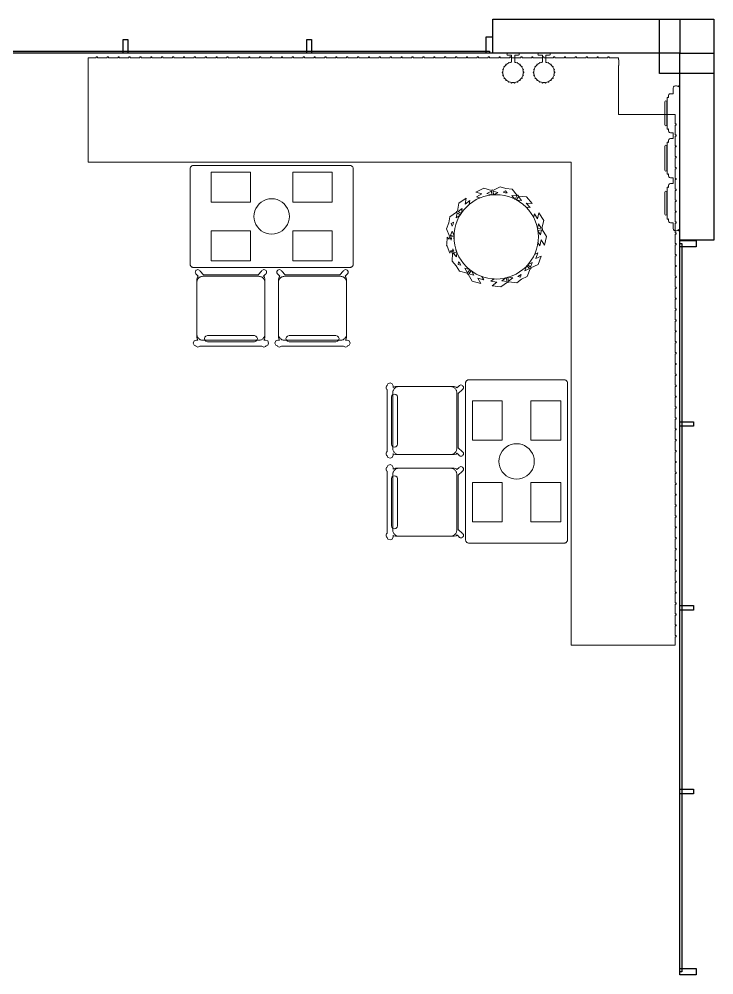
# Model space of a CAD drawing. Extents: x 2172.2 to 2210.6, y 415.3 to 458.1.
# Drawn here: x 2188.66 to 2193.76, y 446.82 to 453.84 of the extents above; entities that cross this region are included whole.
import ezdxf

# ---------------------------------------------------------------- set-up
doc = ezdxf.new("R2010")
doc.units = 0
for name, color, linetype, lineweight in [('AYAA_M3_BANQUETTES', 7, 'CONTINUOUS', 18), ('AYAA_M3_CHAIRS', 7, 'CONTINUOUS', 18), ('AYAA_M3_COLUMNS', 7, 'CONTINUOUS', 30), ('AYAA_M3_FINE_DETAIL', 7, 'CONTINUOUS', 9), ('AYAA_M3_GLAZING', 7, 'CONTINUOUS', 13), ('AYAA_M3_PLANTS', 7, 'CONTINUOUS', 18), ('AYAA_M3_TABLES', 7, 'CONTINUOUS', 18), ('AYAA_M3_WALL_DECOR', 7, 'CONTINUOUS', 13), ('AYAA_M3_WALL_LIGHTS', 7, 'CONTINUOUS', 13), ('AYAA_M3_WALLS', 7, 'CONTINUOUS', 30)]:
    doc.layers.add(name, color=color, linetype=linetype, lineweight=lineweight)

# ---------------------------------------------------------------- blocks, each defined once
blk = doc.blocks.new('AYAA_M3_ARCHITECTURE')
at = {"layer": 'AYAA_M3_COLUMNS', "linetype": 'CONTINUOUS', "lineweight": -2}
blk.add_lwpolyline([(3.361422, 19.841093), (3.761418, 19.841093), (3.761418, 19.441099), (3.36142, 19.441145)], close=True, dxfattribs=at)
at = {"layer": 'AYAA_M3_GLAZING', "linetype": 'CONTINUOUS', "lineweight": -2}
for points in [[(2.11142, 19.591097), (-3.23858, 19.591097), (-3.23858, 19.606096), (2.11142, 19.606096)], [(3.52642, 12.841096), (3.51142, 12.841096), (3.51142, 18.191095), (3.52642, 18.191095)]]:
    blk.add_lwpolyline(points, close=True, dxfattribs=at)
at = {"layer": 'AYAA_M3_WALLS', "linetype": 'CONTINUOUS', "lineweight": -2}
for points in [[(2.13642, 19.841097), (3.51142, 19.841097), (3.51142, 19.591097), (2.13642, 19.591097)], [(-0.58058, 19.691095), (-0.54658, 19.691095), (-0.54658, 19.591097), (-0.58058, 19.591097)], [(0.76942, 19.691095), (0.80342, 19.691095), (0.80342, 19.591097), (0.76942, 19.591097)], [(2.08842, 19.711096), (2.13442, 19.711096), (2.13442, 19.591097), (2.08842, 19.591097)], [(3.51142, 19.591097), (3.76142, 19.591097), (3.76142, 18.216097), (3.51142, 18.216097)], [(3.63142, 18.214096), (3.63142, 18.168097), (3.51142, 18.168097), (3.51142, 18.214096)], [(3.61142, 16.883097), (3.61142, 16.849096), (3.51142, 16.849096), (3.51142, 16.883097)], [(3.61142, 15.533096), (3.61142, 15.499096), (3.51142, 15.499096), (3.51142, 15.533096)], [(3.61142, 14.183096), (3.61142, 14.149096), (3.51142, 14.149096), (3.51142, 14.183096)], [(3.63142, 12.864096), (3.63142, 12.818096), (3.51142, 12.818096), (3.51142, 12.864096)]]:
    blk.add_lwpolyline(points, close=True, dxfattribs=at)
blk = doc.blocks.new('AYAA_M3_UNIQUE_WALL_COMPOSITION_10')
at = {"color": 0, "linetype": 'CONTINUOUS', "lineweight": -2}
for points in [[(-0.448036, -0.082288), (-0.447402, -0.079916), (-0.445658, -0.078172), (-0.445059, -0.078012), (-0.460861, -0.078012), (-0.467503, -0.076236), (-0.472385, -0.071354), (-0.474161, -0.064712), (-0.474161, -0.044763), (-0.515666, -0.044763), (-0.524204, -0.042478), (-0.530481, -0.036201), (-0.532766, -0.027663), (-0.532766, -0.019113), (-0.530481, -0.010574), (-0.52477, -0.004863), (-0.532766, -0.004863), (-0.532766, 0.005587), (0.532766, 0.005587), (0.532766, -0.004863), (0.52477, -0.004863), (0.530481, -0.010574), (0.532766, -0.019113), (0.532766, -0.027663), (0.530481, -0.036201), (0.524204, -0.042478), (0.515666, -0.044763), (0.474161, -0.044763), (0.474161, -0.064712), (0.472385, -0.071354), (0.467503, -0.076236), (0.460861, -0.078012), (0.445059, -0.078012), (0.445658, -0.078172), (0.447402, -0.079916), (0.448036, -0.082288), (0.448036, -0.084187), (0.447402, -0.086559), (0.445658, -0.088303), (0.443286, -0.088937), (0.217343, -0.088937), (0.214971, -0.088303), (0.213228, -0.086559), (0.212593, -0.084187), (0.212593, -0.082288), (0.213228, -0.079916), (0.214971, -0.078172), (0.21557, -0.078012), (0.199768, -0.078012), (0.193127, -0.076236), (0.188245, -0.071354), (0.186468, -0.064712), (0.186468, -0.044763), (0.143847, -0.044763), (0.143847, -0.064712), (0.14207, -0.071354), (0.137188, -0.076236), (0.130547, -0.078012), (0.114745, -0.078012), (0.115344, -0.078172), (0.117087, -0.079916), (0.117722, -0.082288), (0.117722, -0.084187), (0.117087, -0.086559), (0.115344, -0.088303), (0.112972, -0.088937), (-0.112972, -0.088937), (-0.115344, -0.088303), (-0.117087, -0.086559), (-0.117722, -0.084187), (-0.117722, -0.082288), (-0.117087, -0.079916), (-0.115344, -0.078172), (-0.114745, -0.078012), (-0.130547, -0.078012), (-0.137188, -0.076236), (-0.14207, -0.071354), (-0.143847, -0.064712), (-0.143847, -0.044763), (-0.186468, -0.044763), (-0.186468, -0.064712), (-0.188245, -0.071354), (-0.193127, -0.076236), (-0.199768, -0.078012), (-0.21557, -0.078012), (-0.214971, -0.078172), (-0.213228, -0.079916), (-0.212593, -0.082288), (-0.212593, -0.084187), (-0.213228, -0.086559), (-0.214971, -0.088303), (-0.217343, -0.088937), (-0.443286, -0.088937), (-0.445658, -0.088303), (-0.447402, -0.086559), (-0.448036, -0.084187)], [(-0.414321, -0.089888), (-0.246308, -0.089888), (-0.240934, -0.092113), (-0.238709, -0.097488), (-0.240934, -0.102862), (-0.246308, -0.105088), (-0.414321, -0.105088), (-0.419695, -0.102862), (-0.421921, -0.097488), (-0.419695, -0.092113)], [(-0.087459, -0.089888), (0.087459, -0.089888), (0.092832, -0.092113), (0.095058, -0.097488), (0.092832, -0.102862), (0.087459, -0.105088), (-0.087459, -0.105088), (-0.092833, -0.102862), (-0.095059, -0.097488), (-0.092833, -0.092113)], [(0.242161, -0.097488), (0.244387, -0.092113), (0.249761, -0.089888), (0.410869, -0.089888), (0.416243, -0.092113), (0.418469, -0.097488), (0.416243, -0.102862), (0.410869, -0.105088), (0.249761, -0.105088), (0.244387, -0.102862)]]:
    blk.add_lwpolyline(points, close=True, dxfattribs=at)
blk = doc.blocks.new('AYAA_M3_SCONCE')
at = {"color": 0, "linetype": 'CONTINUOUS', "lineweight": -2}
blk.add_lwpolyline([(-0.066057, -0.178967), (-0.064423, -0.178291), (-0.064952, -0.1775), (-0.069291, -0.168701), (-0.071015, -0.163622), (-0.072921, -0.164412), (-0.075043, -0.163533), (-0.075921, -0.161412), (-0.075043, -0.15929), (-0.072921, -0.158412), (-0.072618, -0.158538), (-0.074358, -0.149789), (-0.074835, -0.142517), (-0.076, -0.143), (-0.078121, -0.142121), (-0.079, -0.14), (-0.078121, -0.137879), (-0.076, -0.137), (-0.074835, -0.137483), (-0.074358, -0.130211), (-0.072618, -0.121462), (-0.072921, -0.121588), (-0.075043, -0.12071), (-0.075921, -0.118588), (-0.075043, -0.116467), (-0.072921, -0.115588), (-0.071015, -0.116378), (-0.069291, -0.111299), (-0.064952, -0.1025), (-0.064423, -0.101709), (-0.066057, -0.101033), (-0.066935, -0.098911), (-0.066057, -0.09679), (-0.063935, -0.095911), (-0.061814, -0.09679), (-0.061555, -0.097416), (-0.059501, -0.094343), (-0.053033, -0.086967), (-0.050898, -0.085095), (-0.051891, -0.084684), (-0.052769, -0.082563), (-0.051891, -0.080442), (-0.049769, -0.079563), (-0.047648, -0.080442), (-0.0471, -0.081764), (-0.045657, -0.080499), (-0.0375, -0.075048), (-0.033493, -0.073072), (-0.033693, -0.072989), (-0.034572, -0.070868), (-0.033693, -0.068747), (-0.031572, -0.067868), (-0.02945, -0.068747), (-0.028646, -0.07069), (-0.019411, -0.067556), (-0.013177, -0.066316), (-0.013816, -0.064774), (-0.012937, -0.062652), (-0.012, -0.062264), (-0.012, -0.014), (-0.037, -0.014), (-0.040995, -0.012931), (-0.043931, -0.009995), (-0.045, -0.006), (-0.043931, -0.002005), (-0.040995, 0.000931), (-0.037, 0.002), (0.037, 0.002), (0.040995, 0.000931), (0.043931, -0.002005), (0.045, -0.006), (0.043931, -0.009995), (0.040995, -0.012931), (0.037, -0.014), (0.012, -0.014), (0.012, -0.062264), (0.012937, -0.062652), (0.013816, -0.064774), (0.013177, -0.066316), (0.019411, -0.067556), (0.028646, -0.07069), (0.02945, -0.068747), (0.031572, -0.067868), (0.033693, -0.068747), (0.034572, -0.070868), (0.033693, -0.072989), (0.033493, -0.073072), (0.0375, -0.075048), (0.045657, -0.080499), (0.0471, -0.081764), (0.047648, -0.080442), (0.049769, -0.079563), (0.051891, -0.080442), (0.052769, -0.082563), (0.051891, -0.084684), (0.050898, -0.085095), (0.053033, -0.086967), (0.059501, -0.094343), (0.061555, -0.097416), (0.061814, -0.09679), (0.063935, -0.095911), (0.066057, -0.09679), (0.066935, -0.098911), (0.066057, -0.101033), (0.064423, -0.101709), (0.064952, -0.1025), (0.069291, -0.111299), (0.071015, -0.116378), (0.072921, -0.115588), (0.075043, -0.116467), (0.075921, -0.118588), (0.075043, -0.12071), (0.072921, -0.121588), (0.072618, -0.121462), (0.074358, -0.130211), (0.074835, -0.137483), (0.076, -0.137), (0.078121, -0.137879), (0.079, -0.14), (0.078121, -0.142121), (0.076, -0.143), (0.074835, -0.142517), (0.074358, -0.149789), (0.072618, -0.158538), (0.072921, -0.158412), (0.075043, -0.15929), (0.075921, -0.161412), (0.075043, -0.163533), (0.072921, -0.164412), (0.071015, -0.163622), (0.069291, -0.168701), (0.064952, -0.1775), (0.064423, -0.178291), (0.066057, -0.178967), (0.066935, -0.181089), (0.066057, -0.18321), (0.063935, -0.184089), (0.061814, -0.18321), (0.061555, -0.182584), (0.059501, -0.185657), (0.053033, -0.193033), (0.050898, -0.194905), (0.051891, -0.195316), (0.052769, -0.197437), (0.051891, -0.199558), (0.049769, -0.200437), (0.047648, -0.199558), (0.0471, -0.198236), (0.045657, -0.199501), (0.0375, -0.204952), (0.033493, -0.206928), (0.033693, -0.207011), (0.034572, -0.209132), (0.033693, -0.211253), (0.031572, -0.212132), (0.02945, -0.211253), (0.028646, -0.20931), (0.019411, -0.212444), (0.013177, -0.213684), (0.013816, -0.215226), (0.012937, -0.217348), (0.010816, -0.218226), (0.008695, -0.217348), (0.007816, -0.215226), (0.008131, -0.214467), (0, -0.215), (-0.008131, -0.214467), (-0.007816, -0.215226), (-0.008695, -0.217348), (-0.010816, -0.218226), (-0.012937, -0.217348), (-0.013816, -0.215226), (-0.013177, -0.213684), (-0.019411, -0.212444), (-0.028646, -0.20931), (-0.02945, -0.211253), (-0.031572, -0.212132), (-0.033693, -0.211253), (-0.034572, -0.209132), (-0.033693, -0.207011), (-0.033493, -0.206928), (-0.0375, -0.204952), (-0.045657, -0.199501), (-0.0471, -0.198236), (-0.047648, -0.199558), (-0.049769, -0.200437), (-0.051891, -0.199558), (-0.052769, -0.197437), (-0.051891, -0.195316), (-0.050898, -0.194905), (-0.053033, -0.193033), (-0.059501, -0.185657), (-0.061555, -0.182584), (-0.061814, -0.18321), (-0.063935, -0.184089), (-0.066057, -0.18321), (-0.066935, -0.181089)], close=True, dxfattribs=at)
blk = doc.blocks.new('AYAA_M3_TRIANGLE_L_BANQUETTE')
at = {"color": 0, "linetype": 'CONTINUOUS', "lineweight": -2}
blk.add_lwpolyline([(0.027, 0.92), (0.027, 0.929), (0.035, 0.929), (0.035, 1), (0.027, 1), (0.027, 1.009), (0.035, 1.009), (0.035, 1.08), (0.027, 1.08), (0.027, 1.089), (0.035, 1.089), (0.035, 1.16), (0.027, 1.16), (0.027, 1.169), (0.035, 1.169), (0.035, 1.24), (0.027, 1.24), (0.027, 1.249), (0.035, 1.249), (0.035, 1.32), (0.027, 1.32), (0.027, 1.329), (0.035, 1.329), (0.035, 1.4), (0.027, 1.4), (0.027, 1.409), (0.035, 1.409), (0.035, 1.48), (0.027, 1.48), (0.027, 1.489), (0.035, 1.489), (0.035, 1.56), (0.027, 1.56), (0.027, 1.569), (0.035, 1.569), (0.035, 1.64), (0.027, 1.64), (0.027, 1.649), (0.035, 1.649), (0.035, 1.72), (0.027, 1.72), (0.027, 1.729), (0.035, 1.729), (0.035, 1.8), (0.027, 1.8), (0.027, 1.809), (0.035, 1.809), (0.035, 1.88), (0.027, 1.88), (0.027, 1.889), (0.035, 1.889), (0.035, 1.96), (0.027, 1.96), (0.027, 1.969), (0.035, 1.969), (0.035, 2.04), (0.027, 2.04), (0.027, 2.049), (0.035, 2.049), (0.035, 2.12), (0.027, 2.12), (0.027, 2.129), (0.035, 2.129), (0.035, 2.2), (0.027, 2.2), (0.027, 2.209), (0.035, 2.209), (0.035, 2.28), (0.027, 2.28), (0.027, 2.289), (0.035, 2.289), (0.035, 2.36), (0.027, 2.36), (0.027, 2.369), (0.035, 2.369), (0.035, 2.44), (0.027, 2.44), (0.027, 2.449), (0.035, 2.449), (0.035, 2.52), (0.027, 2.52), (0.027, 2.529), (0.035, 2.529), (0.035, 2.6), (0.027, 2.6), (0.027, 2.609), (0.035, 2.609), (0.035, 2.68), (0.027, 2.68), (0.027, 2.689), (0.035, 2.689), (0.035, 2.76), (0.027, 2.76), (0.027, 2.769), (0.035, 2.769), (0.035, 2.84), (0.027, 2.84), (0.027, 2.849), (0.035, 2.849), (0.035, 2.92), (0.027, 2.92), (0.027, 2.929), (0.035, 2.929), (0.035, 3), (0.027, 3), (0.027, 3.009), (0.035, 3.009), (0.035, 3.08), (0.027, 3.08), (0.027, 3.089), (0.035, 3.089), (0.035, 3.16), (0.027, 3.16), (0.027, 3.169), (0.035, 3.169), (0.035, 3.24), (0.027, 3.24), (0.027, 3.249), (0.035, 3.249), (0.035, 3.32), (0.027, 3.32), (0.027, 3.329), (0.035, 3.329), (0.035, 3.4), (0.027, 3.4), (0.027, 3.409), (0.035, 3.409), (0.035, 3.48), (0.027, 3.48), (0.027, 3.489), (0.035, 3.489), (0.035, 3.56), (0.027, 3.56), (0.027, 3.569), (0.035, 3.569), (0.035, 3.64), (0.027, 3.64), (0.027, 3.649), (0.035, 3.649), (0.035, 3.72), (0.027, 3.72), (0.027, 3.729), (0.035, 3.729), (0.035, 3.8), (0.027, 3.8), (0.027, 3.809), (0.035, 3.809), (0.035, 3.88), (0.027, 3.88), (0.027, 3.889), (0.035, 3.889), (0.035, 3.96), (0.027, 3.96), (0.027, 3.969), (0.035, 3.969), (0.035, 4.04), (0.027, 4.04), (0.027, 4.049), (0.035, 4.049), (0.035, 4.12), (0.027, 4.12), (0.027, 4.129), (0.035, 4.129), (0.035, 4.2), (0.027, 4.2), (0.027, 4.209), (0.035, 4.209), (0.035, 4.28), (0.027, 4.28), (0.027, 4.289), (0.035, 4.289), (0.035, 4.35), (0.8, 4.35), (0.8, 0.8), (4.35, 0.8), (4.35, 0.035), (4.289, 0.035), (4.289, 0.027), (4.28, 0.027), (4.28, 0.035), (4.209, 0.035), (4.209, 0.027), (4.2, 0.027), (4.2, 0.035), (4.129, 0.035), (4.129, 0.027), (4.12, 0.027), (4.12, 0.035), (4.049, 0.035), (4.049, 0.027), (4.04, 0.027), (4.04, 0.035), (3.969, 0.035), (3.969, 0.027), (3.96, 0.027), (3.96, 0.035), (3.889, 0.035), (3.889, 0.027), (3.88, 0.027), (3.88, 0.035), (3.809, 0.035), (3.809, 0.027), (3.8, 0.027), (3.8, 0.035), (3.729, 0.035), (3.729, 0.027), (3.72, 0.027), (3.72, 0.035), (3.649, 0.035), (3.649, 0.027), (3.64, 0.027), (3.64, 0.035), (3.569, 0.035), (3.569, 0.027), (3.56, 0.027), (3.56, 0.035), (3.489, 0.035), (3.489, 0.027), (3.48, 0.027), (3.48, 0.035), (3.409, 0.035), (3.409, 0.027), (3.4, 0.027), (3.4, 0.035), (3.329, 0.035), (3.329, 0.027), (3.32, 0.027), (3.32, 0.035), (3.249, 0.035), (3.249, 0.027), (3.24, 0.027), (3.24, 0.035), (3.169, 0.035), (3.169, 0.027), (3.16, 0.027), (3.16, 0.035), (3.089, 0.035), (3.089, 0.027), (3.08, 0.027), (3.08, 0.035), (3.009, 0.035), (3.009, 0.027), (3, 0.027), (3, 0.035), (2.929, 0.035), (2.929, 0.027), (2.92, 0.027), (2.92, 0.035), (2.849, 0.035), (2.849, 0.027), (2.84, 0.027), (2.84, 0.035), (2.769, 0.035), (2.769, 0.027), (2.76, 0.027), (2.76, 0.035), (2.689, 0.035), (2.689, 0.027), (2.68, 0.027), (2.68, 0.035), (2.609, 0.035), (2.609, 0.027), (2.6, 0.027), (2.6, 0.035), (2.529, 0.035), (2.529, 0.027), (2.52, 0.027), (2.52, 0.035), (2.449, 0.035), (2.449, 0.027), (2.44, 0.027), (2.44, 0.035), (2.369, 0.035), (2.369, 0.027), (2.36, 0.027), (2.36, 0.035), (2.289, 0.035), (2.289, 0.027), (2.28, 0.027), (2.28, 0.035), (2.209, 0.035), (2.209, 0.027), (2.2, 0.027), (2.2, 0.035), (2.129, 0.035), (2.129, 0.027), (2.12, 0.027), (2.12, 0.035), (2.049, 0.035), (2.049, 0.027), (2.04, 0.027), (2.04, 0.035), (1.969, 0.035), (1.969, 0.027), (1.96, 0.027), (1.96, 0.035), (1.889, 0.035), (1.889, 0.027), (1.88, 0.027), (1.88, 0.035), (1.809, 0.035), (1.809, 0.027), (1.8, 0.027), (1.8, 0.035), (1.729, 0.035), (1.729, 0.027), (1.72, 0.027), (1.72, 0.035), (1.649, 0.035), (1.649, 0.027), (1.64, 0.027), (1.64, 0.035), (1.569, 0.035), (1.569, 0.027), (1.56, 0.027), (1.56, 0.035), (1.489, 0.035), (1.489, 0.027), (1.48, 0.027), (1.48, 0.035), (1.409, 0.035), (1.409, 0.027), (1.4, 0.027), (1.4, 0.035), (1.329, 0.035), (1.329, 0.027), (1.32, 0.027), (1.32, 0.035), (1.249, 0.035), (1.249, 0.027), (1.24, 0.027), (1.24, 0.035), (1.169, 0.035), (1.169, 0.027), (1.16, 0.027), (1.16, 0.035), (1.089, 0.035), (1.089, 0.027), (1.08, 0.027), (1.08, 0.035), (1.009, 0.035), (1.009, 0.027), (1, 0.027), (1, 0.035), (0.929, 0.035), (0.929, 0.027), (0.92, 0.027), (0.92, 0.035), (0.849, 0.035), (0.849, 0.027), (0.84, 0.027), (0.84, 0.035), (0.769, 0.035), (0.769, 0.027), (0.76, 0.027), (0.76, 0.035), (0.689, 0.035), (0.689, 0.027), (0.68, 0.027), (0.68, 0.035), (0.609, 0.035), (0.609, 0.027), (0.6, 0.027), (0.6, 0.035), (0.529, 0.035), (0.529, 0.027), (0.52, 0.027), (0.52, 0.035), (0.45, 0.035), (0.45, 0.048), (0.448, 0.048), (0.448, 0.092), (0.45, 0.092), (0.45, 0.45), (0.035, 0.45), (0.035, 0.52), (0.027, 0.52), (0.027, 0.529), (0.035, 0.529), (0.035, 0.6), (0.027, 0.6), (0.027, 0.609), (0.035, 0.609), (0.035, 0.68), (0.027, 0.68), (0.027, 0.689), (0.035, 0.689), (0.035, 0.76), (0.027, 0.76), (0.027, 0.769), (0.035, 0.769), (0.035, 0.84), (0.027, 0.84), (0.027, 0.849), (0.035, 0.849), (0.035, 0.92)], close=True, dxfattribs=at)
blk = doc.blocks.new('AYAA_M3_DINING_2')
at = {"color": 0, "linetype": 'CONTINUOUS', "lineweight": -2}
blk.add_lwpolyline([(-0.599692, 0.353911), (-0.598776, 0.357725), (-0.597275, 0.36135), (-0.595225, 0.364695), (-0.592678, 0.367678), (-0.589695, 0.370225), (-0.58635, 0.372275), (-0.582725, 0.373776), (-0.578911, 0.374692), (-0.575, 0.375), (0.575, 0.375), (0.578911, 0.374692), (0.582725, 0.373776), (0.58635, 0.372275), (0.589695, 0.370225), (0.592678, 0.367678), (0.595225, 0.364695), (0.597275, 0.36135), (0.598776, 0.357725), (0.599692, 0.353911), (0.6, 0.35), (0.6, -0.35), (0.599692, -0.353911), (0.598776, -0.357725), (0.597275, -0.36135), (0.595225, -0.364695), (0.592678, -0.367678), (0.589695, -0.370225), (0.58635, -0.372275), (0.582725, -0.373776), (0.578911, -0.374692), (0.575, -0.375), (-0.575, -0.375), (-0.578911, -0.374692), (-0.582725, -0.373776), (-0.58635, -0.372275), (-0.589695, -0.370225), (-0.592678, -0.367678), (-0.595225, -0.364695), (-0.597275, -0.36135), (-0.598776, -0.357725), (-0.599692, -0.353911), (-0.6, -0.35), (-0.6, 0.35)], close=True, dxfattribs=at)
at = {"layer": 'AYAA_M3_FINE_DETAIL', "linetype": 'CONTINUOUS', "lineweight": -2}
for points in [[(-0.443, 0.325), (-0.157, 0.325), (-0.156001, 0.324733), (-0.155267, 0.323999), (-0.155, 0.323), (-0.155, 0.107), (-0.155267, 0.106001), (-0.156001, 0.105267), (-0.157, 0.105), (-0.443, 0.105), (-0.443999, 0.105267), (-0.444733, 0.106001), (-0.445, 0.107), (-0.445, 0.323), (-0.444733, 0.323999), (-0.443999, 0.324733)], [(0.155, 0.323), (0.155267, 0.323999), (0.156001, 0.324733), (0.157, 0.325), (0.443, 0.325), (0.443999, 0.324733), (0.444733, 0.323999), (0.445, 0.323), (0.445, 0.107), (0.444733, 0.106001), (0.443999, 0.105267), (0.443, 0.105), (0.157, 0.105), (0.156001, 0.105267), (0.155267, 0.106001), (0.155, 0.107)], [(-0.123637, 0.040172), (-0.115831, 0.059019), (-0.105172, 0.076412), (-0.091924, 0.091924), (-0.076412, 0.105172), (-0.059019, 0.115831), (-0.040172, 0.123637), (-0.020336, 0.128399), (0, 0.13), (0.020336, 0.128399), (0.040172, 0.123637), (0.059019, 0.115831), (0.076412, 0.105172), (0.091924, 0.091924), (0.105172, 0.076412), (0.115831, 0.059019), (0.123637, 0.040172), (0.128399, 0.020336), (0.13, 0), (0.128399, -0.020336), (0.123637, -0.040172), (0.115831, -0.059019), (0.105172, -0.076412), (0.091924, -0.091924), (0.076412, -0.105172), (0.059019, -0.115831), (0.040172, -0.123637), (0.020336, -0.128399), (0, -0.13), (-0.020336, -0.128399), (-0.040172, -0.123637), (-0.059019, -0.115831), (-0.076412, -0.105172), (-0.091924, -0.091924), (-0.105172, -0.076412), (-0.115831, -0.059019), (-0.123637, -0.040172), (-0.128399, -0.020336), (-0.13, 0), (-0.128399, 0.020336)], [(-0.443999, -0.105267), (-0.443, -0.105), (-0.157, -0.105), (-0.156001, -0.105267), (-0.155267, -0.106001), (-0.155, -0.107), (-0.155, -0.323), (-0.155267, -0.323999), (-0.156001, -0.324733), (-0.157, -0.325), (-0.443, -0.325), (-0.443999, -0.324733), (-0.444733, -0.323999), (-0.445, -0.323), (-0.445, -0.107), (-0.444733, -0.106001)], [(0.155267, -0.106001), (0.156001, -0.105267), (0.157, -0.105), (0.443, -0.105), (0.443999, -0.105267), (0.444733, -0.106001), (0.445, -0.107), (0.445, -0.323), (0.444733, -0.323999), (0.443999, -0.324733), (0.443, -0.325), (0.157, -0.325), (0.156001, -0.324733), (0.155267, -0.323999), (0.155, -0.323), (0.155, -0.107)]]:
    blk.add_lwpolyline(points, close=True, dxfattribs=at)
blk = doc.blocks.new('AYAA_M3_CHAIR_IVORY')
at = {"color": 0, "linetype": 'CONTINUOUS', "lineweight": -2}
for points in [[(-0.255, -0.233), (-0.242972, -0.233), (-0.245992, -0.22998), (-0.25, -0.215), (-0.25, 0.215), (-0.245992, 0.22998), (-0.240149, 0.235823), (-0.252556, 0.249383), (-0.254118, 0.250179), (-0.258321, 0.254382), (-0.26102, 0.259679), (-0.26195, 0.26555), (-0.26102, 0.271421), (-0.258321, 0.276718), (-0.254118, 0.280921), (-0.248821, 0.28362), (-0.24295, 0.28455), (-0.237079, 0.28362), (-0.231782, 0.280921), (-0.227579, 0.276718), (-0.22608, 0.273776), (-0.20172, 0.24715), (-0.200943, 0.245), (0.200943, 0.245), (0.20172, 0.24715), (0.22608, 0.273776), (0.227579, 0.276718), (0.231782, 0.280921), (0.237079, 0.28362), (0.24295, 0.28455), (0.248821, 0.28362), (0.254118, 0.280921), (0.258321, 0.276718), (0.26102, 0.271421), (0.26195, 0.26555), (0.26102, 0.259679), (0.258321, 0.254382), (0.254118, 0.250179), (0.252556, 0.249383), (0.240149, 0.235823), (0.245992, 0.22998), (0.25, 0.215), (0.25, -0.215), (0.245992, -0.22998), (0.242972, -0.233), (0.255, -0.233), (0.270556, -0.239444), (0.277, -0.255), (0.270556, -0.270556), (0.259027, -0.275332), (0.258321, -0.276718), (0.254118, -0.280921), (0.248821, -0.28362), (0.24295, -0.28455), (0.237079, -0.28362), (0.231782, -0.280921), (0.227861, -0.277), (-0.227861, -0.277), (-0.231782, -0.280921), (-0.237079, -0.28362), (-0.24295, -0.28455), (-0.248821, -0.28362), (-0.254118, -0.280921), (-0.258321, -0.276718), (-0.259027, -0.275332), (-0.270556, -0.270556), (-0.277, -0.255), (-0.270556, -0.239444)], [(-0.247475, -0.204863), (-0.248872, -0.200013), (-0.249717, -0.195038), (-0.25, -0.19), (-0.25, 0.19), (-0.249717, 0.195038), (-0.248872, 0.200013), (-0.247475, 0.204863), (-0.245544, 0.209525), (-0.243103, 0.213941), (-0.240182, 0.218057), (-0.23682, 0.22182), (-0.233057, 0.225182), (-0.228941, 0.228103), (-0.224525, 0.230544), (-0.219863, 0.232475), (-0.215013, 0.233872), (-0.210038, 0.234717), (-0.205, 0.235), (0.205, 0.235), (0.210038, 0.234717), (0.215013, 0.233872), (0.219863, 0.232475), (0.224525, 0.230544), (0.228941, 0.228103), (0.233057, 0.225182), (0.23682, 0.22182), (0.240182, 0.218057), (0.243103, 0.213941), (0.245544, 0.209525), (0.247475, 0.204863), (0.248872, 0.200013), (0.249717, 0.195038), (0.25, 0.19), (0.25, -0.19), (0.249717, -0.195038), (0.248872, -0.200013), (0.247475, -0.204863), (0.245544, -0.209525), (0.243103, -0.213941), (0.240182, -0.218057), (0.23682, -0.22182), (0.233057, -0.225182), (0.228941, -0.228103), (0.224525, -0.230544), (0.219863, -0.232475), (0.215013, -0.233872), (0.210038, -0.234717), (0.205, -0.235), (-0.205, -0.235), (-0.210038, -0.234717), (-0.215013, -0.233872), (-0.219863, -0.232475), (-0.224525, -0.230544), (-0.228941, -0.228103), (-0.233057, -0.225182), (-0.23682, -0.22182), (-0.240182, -0.218057), (-0.243103, -0.213941), (-0.245544, -0.209525)], [(-0.183735, -0.203506), (-0.1725, -0.2005), (0.1725, -0.2005), (0.183735, -0.203506), (0.191994, -0.211765), (0.195, -0.223), (0.191994, -0.234235), (0.183735, -0.242494), (0.1725, -0.2455), (-0.1725, -0.2455), (-0.183735, -0.242494), (-0.191994, -0.234235), (-0.195, -0.223), (-0.191994, -0.211765)]]:
    blk.add_lwpolyline(points, close=True, dxfattribs=at)
blk = doc.blocks.new('AYAA_M3_PLANTER')
at = {"color": 0, "linetype": 'CONTINUOUS', "lineweight": -2}
for points in [[(-0.314582, -0.176177), (-0.34944, -0.121314), (-0.336246, -0.063287), (-0.338237, -0.062792), (-0.340588, -0.058893), (-0.339683, -0.054431), (-0.337973, -0.053296), (-0.369886, -0.003068), (-0.355475, 0.060314), (-0.331772, 0.023007), (-0.321972, 0.066107), (-0.30676, 0.042164), (-0.304043, 0.060478), (-0.296652, 0.089988), (-0.286403, 0.118632), (-0.280823, 0.13043), (-0.30658, 0.118511), (-0.291515, 0.160064), (-0.331628, 0.141502), (-0.309474, 0.20261), (-0.255468, 0.227602), (-0.256292, 0.22948), (-0.254641, 0.233723), (-0.250554, 0.235732), (-0.248612, 0.235071), (-0.22833, 0.291016), (-0.18698, 0.310151), (-0.150749, 0.337787), (-0.091788, 0.329601), (-0.091462, 0.331547), (-0.087769, 0.334189), (-0.083255, 0.333702), (-0.082014, 0.332167), (-0.034685, 0.368269), (0.029698, 0.35933), (-0.005446, 0.332524), (0.038334, 0.326445), (0.015759, 0.309226), (0.030385, 0.308507), (0.060478, 0.304043), (0.089988, 0.296652), (0.105943, 0.290943), (0.091863, 0.31559), (0.134551, 0.304134), (0.112627, 0.342513), (0.175406, 0.325665), (0.204933, 0.273978), (0.206673, 0.274908), (0.21102, 0.273598), (0.213392, 0.269726), (0.212934, 0.267806), (0.270427, 0.252378), (0.293029, 0.212813), (0.32366, 0.17908), (0.320546, 0.119665), (0.322646, 0.119524), (0.325649, 0.11609), (0.325495, 0.111531), (0.323958, 0.110094), (0.332125, 0.1011), (0.34, 0.12), (0.361231, 0.069046), (0.363954, 0.066047), (0.363789, 0.062905), (0.365, 0.06), (0.363441, 0.056259), (0.360553, 0.001136), (0.346789, 0.016294), (0.342105, 0.005053), (0.343905, 0.004243), (0.345522, 0), (0.343905, -0.004243), (0.342105, -0.005053), (0.365, -0.06), (0.347475, -0.102059), (0.339471, -0.146917), (0.290523, -0.180738), (0.291693, -0.182487), (0.290809, -0.186962), (0.287104, -0.189624), (0.285028, -0.189285), (0.274576, -0.247856), (0.2211, -0.284806), (0.228864, -0.241294), (0.192501, -0.26642), (0.1974, -0.238964), (0.196662, -0.239633), (0.172227, -0.257756), (0.146133, -0.273396), (0.119186, -0.286141), (0.145726, -0.294619), (0.106529, -0.315045), (0.148633, -0.328494), (0.09099, -0.358533), (0.034315, -0.34043), (0.033645, -0.342424), (0.029562, -0.344457), (0.025191, -0.34315), (0.024191, -0.341299), (-0.02857, -0.368794), (-0.071975, -0.354929), (-0.117352, -0.35079), (-0.155242, -0.304904), (-0.15685, -0.306178), (-0.161374, -0.305659), (-0.164354, -0.302216), (-0.164209, -0.30017), (-0.223471, -0.294764), (-0.264858, -0.244643), (-0.220841, -0.248658), (-0.248984, -0.214576), (-0.22109, -0.217121), (-0.239633, -0.196662), (-0.257756, -0.172227), (-0.273396, -0.146133), (-0.274861, -0.143036), (-0.281079, -0.170384), (-0.304783, -0.133077)], [(-0.304043, 0.060478), (-0.296652, 0.089988), (-0.286403, 0.118632), (-0.273396, 0.146133), (-0.257756, 0.172227), (-0.239633, 0.196662), (-0.219203, 0.219203), (-0.196662, 0.239633), (-0.172227, 0.257756), (-0.146133, 0.273396), (-0.118632, 0.286403), (-0.089988, 0.296652), (-0.060478, 0.304043), (-0.030385, 0.308507), (0, 0.31), (0.030385, 0.308507), (0.060478, 0.304043), (0.089988, 0.296652), (0.118632, 0.286403), (0.146133, 0.273396), (0.172227, 0.257756), (0.196662, 0.239633), (0.219203, 0.219203), (0.239633, 0.196662), (0.257756, 0.172227), (0.273396, 0.146133), (0.286403, 0.118632), (0.296652, 0.089988), (0.304043, 0.060478), (0.308507, 0.030385), (0.31, 0), (0.308507, -0.030385), (0.304043, -0.060478), (0.296652, -0.089988), (0.286403, -0.118632), (0.273396, -0.146133), (0.257756, -0.172227), (0.239633, -0.196662), (0.219203, -0.219203), (0.196662, -0.239633), (0.172227, -0.257756), (0.146133, -0.273396), (0.118632, -0.286403), (0.089988, -0.296652), (0.060478, -0.304043), (0.030385, -0.308507), (0, -0.31), (-0.030385, -0.308507), (-0.060478, -0.304043), (-0.089988, -0.296652), (-0.118632, -0.286403), (-0.146133, -0.273396), (-0.172227, -0.257756), (-0.196662, -0.239633), (-0.219203, -0.219203), (-0.239633, -0.196662), (-0.257756, -0.172227), (-0.273396, -0.146133), (-0.286403, -0.118632), (-0.296652, -0.089988), (-0.304043, -0.060478), (-0.308507, -0.030385), (-0.31, 0), (-0.308507, 0.030385)], [(-0.170679, 0.283112), (-0.15865, 0.292287), (-0.177811, 0.294948), (-0.184405, 0.276761)], [(-0.091535, 0.324905), (-0.12151, 0.302042), (-0.087386, 0.297304), (-0.084477, 0.298032)], [(-0.072835, 0.300948), (-0.070392, 0.30156), (-0.042586, 0.322769), (-0.079928, 0.327954)], [(-0.232141, 0.204928), (-0.252699, 0.223798), (-0.265549, 0.188355), (-0.23388, 0.20301)], [(-0.244585, 0.232638), (-0.224083, 0.213819), (-0.222168, 0.215932), (-0.210371, 0.24847)], [(0.18234, 0.250255), (0.184312, 0.248793), (0.20137, 0.27091), (0.164959, 0.280681)], [(0.229573, 0.230846), (0.210872, 0.263581), (0.193952, 0.241643), (0.196566, 0.239704)], [(0.267482, 0.194261), (0.277651, 0.183062), (0.278664, 0.20238), (0.259979, 0.207395)], [(0.307649, 0.116043), (0.315889, 0.11898), (0.290546, 0.146891), (0.288725, 0.112142), (0.289628, 0.109619), (0.303776, 0.114662), (0.306, 0.12)], [(0.295485, 0.094765), (0.297542, 0.099701), (0.293671, 0.098321), (0.29459, 0.095751)], [(0.319918, 0.107677), (0.31227, 0.104951), (0.318937, 0.088952)], [(0.309578, 0.008587), (0.309705, 0.006), (0.313744, 0.006), (0.310149, 0.009959)], [(0.32938, 0.006), (0.3375, 0.006), (0.330287, 0.023311)], [(-0.306067, -0.046834), (-0.306424, -0.044428), (-0.325228, -0.014831), (-0.333587, -0.051593)], [(-0.303717, -0.061779), (-0.304043, -0.060478), (-0.304306, -0.058708), (-0.331542, -0.063418), (-0.311325, -0.095238)], [(0.32464, -0.006), (0.309705, -0.006), (0.309578, -0.008587), (0.323, -0.0408), (0.3375, -0.006), (0.328751, -0.006), (0.328527, -0.010281)], [(0.264914, -0.160285), (0.263661, -0.162376), (0.287137, -0.177468), (0.293759, -0.140353)], [(0.33044, -0.097057), (0.323, -0.0792), (0.317182, -0.093164), (0.314525, -0.108055)], [(0.249631, -0.208993), (0.280647, -0.187562), (0.257445, -0.172646), (0.255695, -0.175005)], [(-0.152218, -0.269749), (-0.186882, -0.266587), (-0.162878, -0.295657), (-0.149925, -0.271123)], [(-0.139269, -0.276642), (-0.152266, -0.301259), (-0.114722, -0.304684), (-0.136985, -0.277723)], [(-0.0657, -0.323987), (-0.080764, -0.322613), (-0.068447, -0.33753), (-0.051291, -0.328589)], [(-0.013033, -0.325306), (0.02288, -0.336777), (0.020496, -0.308993), (0.018039, -0.309114)], [(0.06827, -0.318328), (0.035259, -0.307784), (0.032472, -0.308197), (0.034836, -0.335751)]]:
    blk.add_lwpolyline(points, close=True, dxfattribs=at)

msp = doc.modelspace()

# ---------------------------------------------------------------- block references
at = {"layer": 'AYAA_M3_BANQUETTES', "linetype": 'CONTINUOUS', "rotation": -180}
msp.add_blockref('AYAA_M3_TRIANGLE_L_BANQUETTE', (2193.5114, 453.5911), dxfattribs=at)
at = {"layer": 'AYAA_M3_CHAIRS', "linetype": 'CONTINUOUS'}
for p in [(2190.2114, 451.7161), (2190.8114, 451.7161)]:
    msp.add_blockref('AYAA_M3_CHAIR_IVORY', p, dxfattribs=at)
at = {"layer": 'AYAA_M3_CHAIRS', "linetype": 'CONTINUOUS', "rotation": -90}
for p in [(2191.6364, 450.8911), (2191.6364, 450.2911)]:
    msp.add_blockref('AYAA_M3_CHAIR_IVORY', p, dxfattribs=at)
at = {"layer": 'AYAA_M3_PLANTS', "linetype": 'CONTINUOUS', "rotation": -180}
msp.add_blockref('AYAA_M3_PLANTER', (2192.1614, 452.2411), dxfattribs=at)
at = {"layer": 'AYAA_M3_TABLES', "linetype": 'CONTINUOUS'}
for p, rotation in [((2190.5114, 452.3911), -180), ((2192.3114, 450.5911), -90)]:
    msp.add_blockref('AYAA_M3_DINING_2', p, dxfattribs=dict(at, rotation=rotation))
at = {"layer": 'AYAA_M3_WALL_DECOR', "linetype": 'CONTINUOUS', "rotation": -90}
msp.add_blockref('AYAA_M3_UNIQUE_WALL_COMPOSITION_10', (2193.5063, 452.8189), dxfattribs=at)
at = {"layer": 'AYAA_M3_WALL_LIGHTS', "linetype": 'CONTINUOUS'}
for p in [(2192.2854, 453.5896), (2192.5134, 453.5896)]:
    msp.add_blockref('AYAA_M3_SCONCE', p, dxfattribs=at)
at = {"layer": 'AYAA_M3_WALLS'}
msp.add_blockref('AYAA_M3_ARCHITECTURE', (2190, 434), dxfattribs=at)

doc.saveas('drawing.dxf')
